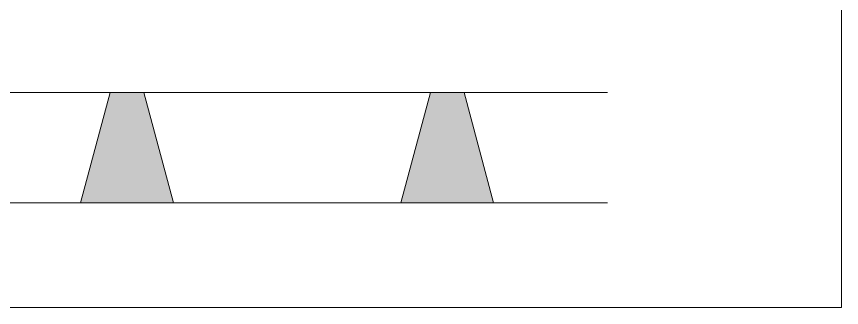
# Model space of a CAD drawing. Header units: inches. Extents: x -441 to 7, y -96 to 2.
# Drawn here: x 6.213 to 6.857, y 0 to 0.227 of the extents above; entities that cross this region are included whole.
import ezdxf

# ---------------------------------------------------------------- set-up
doc = ezdxf.new("R2010")
doc.units = ezdxf.units.IN
doc.header["$MEASUREMENT"] = 0
doc.layers.add('Vector Picture Geometry', color=6, linetype='Continuous', lineweight=0)

msp = doc.modelspace()

# ---------------------------------------------------------------- hatches: boundary and pattern name
at = {"layer": 'Vector Picture Geometry'}
h = msp.add_hatch(color=191, dxfattribs=at)
h.dxf.hatch_style = 1
h.paths.add_polyline_path([(6.29917, 0.16747), (6.28597, 0.16747), (6.26296, 0.0816), (6.29917, 0.0816), (6.33538, 0.0816), (6.31237, 0.16747)])
h = msp.add_hatch(color=191, dxfattribs=at)
h.dxf.hatch_style = 1
h.paths.add_polyline_path([(6.54917, 0.16747), (6.53597, 0.16747), (6.51296, 0.0816), (6.54917, 0.0816), (6.58538, 0.0816), (6.56237, 0.16747)])

# ---------------------------------------------------------------- linework, layer by layer
at = {"layer": 'Vector Picture Geometry', "color": 7, "linetype": 'Continuous', "flags": 128}
msp.add_lwpolyline([(0, 0), (6.85696, 0), (6.85696, 2.11341), (0, 2.11341)], close=True, dxfattribs=at)
at = {"layer": 'Vector Picture Geometry', "color": 191, "linetype": 'Continuous'}
for points in [[(6.17417, 0.16747), (6.42417, 0.16747)], [(6.42417, 0.16747), (6.67417, 0.16747)], [(6.17417, 0.0816), (6.42417, 0.0816)], [(6.42417, 0.0816), (6.67417, 0.0816)]]:
    msp.add_lwpolyline(points, dxfattribs=at)
for points in [[(6.29917, 0.16747), (6.28597, 0.16747), (6.26296, 0.0816), (6.29917, 0.0816), (6.33538, 0.0816), (6.31237, 0.16747)], [(6.54917, 0.16747), (6.53597, 0.16747), (6.51296, 0.0816), (6.54917, 0.0816), (6.58538, 0.0816), (6.56237, 0.16747)]]:
    msp.add_lwpolyline(points, close=True, dxfattribs=at)
at = {"layer": 'Vector Picture Geometry'}
msp.add_lwpolyline([(6.64352, 0.0816), (5.92417, 0.0816)], dxfattribs=at)

doc.saveas('drawing.dxf')
